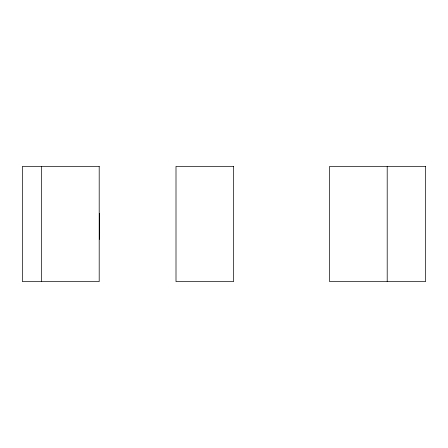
<?xml version="1.0" encoding="UTF-8"?>
<svg xmlns="http://www.w3.org/2000/svg" width="448" height="448" viewBox="0 0 448 448"><rect width="100%" height="100%" fill="white"/><g stroke="black" fill="none" stroke-linecap="round" stroke-linejoin="round"><path stroke-width="0.67" d="M387.201 166.398L387.201 281.602M99.428 213.422L99.428 239.361M41.602 166.398L41.602 281.602M99.198 166.398L22.4 166.398L22.4 281.602L99.198 281.602L99.198 166.398M233.598 166.398L176.002 166.398L176.002 281.602L233.598 281.602L233.598 166.398M425.6 166.398L329.599 166.398L329.599 281.602L425.6 281.602L425.6 166.398"/></g></svg>
